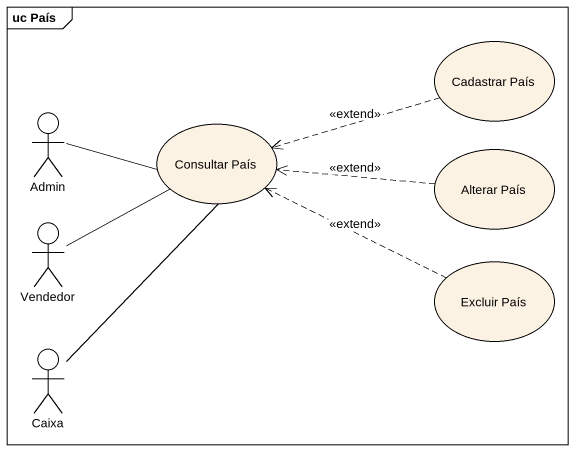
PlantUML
@startuml
mainframe uc País
usecase "Cadastrar País" as Cadastrar_País
actor Admin
usecase "Consultar País" as Consultar_País
usecase "Alterar País" as Alterar_País
actor Vendedor
usecase "Excluir País" as Excluir_País
actor Caixa
Cadastrar_País .left.> Consultar_País : <<extend>>
Admin -right- Consultar_País
Alterar_País .left.> Consultar_País : <<extend>>
Vendedor -up- Consultar_País
Excluir_País .left.> Consultar_País : <<extend>>
Caixa -up- Consultar_País
@enduml
